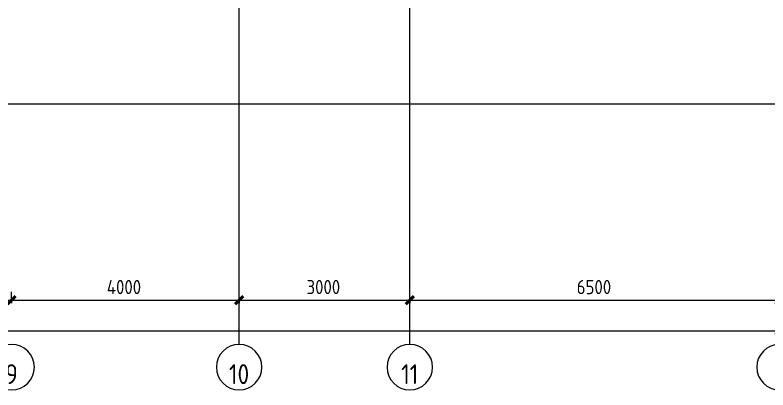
# Model space of a CAD drawing. Header units: millimetres. Extents: x -12447 to 83753, y -46415 to 46712.
# Drawn here: x 41911 to 55146, y -7181 to -597 of the extents above; entities that cross this region are included whole.
import ezdxf

# ---------------------------------------------------------------- set-up
doc = ezdxf.new("R2010")
doc.units = ezdxf.units.MM
doc.linetypes.add('ADSK_Линия сетки', pattern=[25, 20, -2.5, 0, -2.5])
for name, color, linetype, lineweight in [('Оси', 7, 'Continuous', 9), ('Размеры', 7, 'Continuous', 9), ('Размеры-100', 7, 'Continuous', 9)]:
    doc.layers.add(name, color=color, linetype=linetype, lineweight=lineweight)
doc.styles.add('GOST Common', font='GOST_Common.ttf', dxfattribs={"width": 0.9, "height": 350})
doc.styles.add('GOST Common_2', font='GOST_Common.ttf', dxfattribs={"width": 0.9, "height": 250})
doc.dimstyles.new('ADSK_Основной_2_5_мм', dxfattribs={"dimscale": 304.8, "dimtxt": 251.428749, "dimasz": 0.463911, "dimexe": 0.492126, "dimexo": 0.492126, "dimgap": 0.098425, "dimtad": 1, "dimrnd": 0.01, "dimdsep": 46, "dimtxsty": 'GOST Common_2', "dimblk1": 'OBLIQUE', "dimblk2": 'OBLIQUE', "dimsah": 1, "dimcen": 0.09, "dimdle": 0.492126, "dimazin": 2, "dimtfac": 1, "dimtdec": 4, "dimtix": 1, "dimtmove": 0, "dimatfit": 3, "dimfxl": 1, "dimtvp": 1, "dimtolj": 1, "dimtzin": 0, "dimlwd": 20, "dimlwe": 20, "dimarcsym": 2})

# ---------------------------------------------------------------- blocks, each defined once
blk = doc.blocks.new('Ось сетки - Круг_Ø8 мм-8258-План полов 1-го этажа')
at = {"layer": 'Оси', "lineweight": 20}
for start, end in [(360, 180), (180, 360)]:
    blk.add_arc((0, 0), 4, start, end, dxfattribs=at)
blk = doc.blocks.new('DIMBLOCK14-План полов 1-го этажа')
at = {"layer": 'Размеры-100', "lineweight": 20, "transparency": 16777216}
for p, q in [((38450, -5606), (38450, -5456)), ((41850, -5606), (41850, -5456)), ((38450, -5606), (41850, -5606)), ((38450, -5606), (38450, -5656)), ((41850, -5606), (41850, -5656))]:
    blk.add_line(p, q, dxfattribs=at)
at = {"layer": 'Размеры-100', "lineweight": 40, "transparency": 16777216}
for p, q in [((38450, -5606), (38520, -5535)), ((41850, -5606), (41920, -5535)), ((38450, -5606), (38379, -5677)), ((41850, -5606), (41779, -5677))]:
    blk.add_line(p, q, dxfattribs=at)
at = {"layer": 'Размеры-100', "color": 0, "lineweight": 20, "transparency": 16777216, "insert": (39824, -5249), "char_height": 250, "width": 782.41, "attachment_point": 1, "line_spacing_factor": 1.022761, "style": 'GOST Common_2'}
blk.add_mtext('3400', dxfattribs=at)
blk = doc.blocks.new('_Oblique')
at = {"color": 0, "linetype": 'ByBlock', "lineweight": -2}
blk.add_line((-0.5, -0.5), (0.5, 0.5), dxfattribs=at)
blk = doc.blocks.new('DIMBLOCK15-План полов 1-го этажа')
at = {"layer": 'Размеры-100', "lineweight": 20, "transparency": 16777216}
for p, q in [((41850, -5606), (41850, -5456)), ((45850, -5606), (45850, -5456)), ((41850, -5606), (45850, -5606)), ((41850, -5606), (41850, -5656)), ((45850, -5606), (45850, -5656))]:
    blk.add_line(p, q, dxfattribs=at)
at = {"layer": 'Размеры-100', "lineweight": 40, "transparency": 16777216}
for p, q in [((41850, -5606), (41920, -5535)), ((45850, -5606), (45920, -5535)), ((41850, -5606), (41779, -5677)), ((45850, -5606), (45779, -5677))]:
    blk.add_line(p, q, dxfattribs=at)
at = {"layer": 'Размеры-100', "color": 0, "lineweight": 20, "transparency": 16777216, "insert": (43524, -5249), "char_height": 250, "width": 782.41, "attachment_point": 1, "line_spacing_factor": 1.022761, "style": 'GOST Common_2'}
blk.add_mtext('4000', dxfattribs=at)
blk = doc.blocks.new('DIMBLOCK16-План полов 1-го этажа')
at = {"layer": 'Размеры-100', "lineweight": 20, "transparency": 16777216}
for p, q in [((45850, -5606), (45850, -5456)), ((48850, -5606), (48850, -5456)), ((45850, -5606), (48850, -5606)), ((45850, -5606), (45850, -5656)), ((48850, -5606), (48850, -5656))]:
    blk.add_line(p, q, dxfattribs=at)
at = {"layer": 'Размеры-100', "lineweight": 40, "transparency": 16777216}
for p, q in [((45850, -5606), (45920, -5535)), ((48850, -5606), (48920, -5535)), ((45850, -5606), (45779, -5677)), ((48850, -5606), (48779, -5677))]:
    blk.add_line(p, q, dxfattribs=at)
at = {"layer": 'Размеры-100', "color": 0, "lineweight": 20, "transparency": 16777216, "insert": (47034, -5249), "char_height": 250, "width": 756.84, "attachment_point": 1, "line_spacing_factor": 1.022761, "style": 'GOST Common_2'}
blk.add_mtext('3000', dxfattribs=at)
blk = doc.blocks.new('DIMBLOCK17-План полов 1-го этажа')
at = {"layer": 'Размеры-100', "lineweight": 20, "transparency": 16777216}
for p, q in [((48850, -5606), (48850, -5456)), ((55350, -5606), (55350, -5456)), ((48850, -5606), (55500, -5606)), ((48850, -5606), (48850, -5656)), ((55350, -5606), (55350, -5656))]:
    blk.add_line(p, q, dxfattribs=at)
at = {"layer": 'Размеры-100', "lineweight": 40, "transparency": 16777216}
for p, q in [((48850, -5606), (48920, -5535)), ((55350, -5606), (55420, -5535)), ((48850, -5606), (48779, -5677)), ((55350, -5606), (55279, -5677))]:
    blk.add_line(p, q, dxfattribs=at)
at = {"layer": 'Размеры-100', "color": 0, "lineweight": 20, "transparency": 16777216, "insert": (51784, -5249), "char_height": 250, "width": 756.84, "attachment_point": 1, "line_spacing_factor": 1.022761, "style": 'GOST Common_2'}
blk.add_mtext('6500', dxfattribs=at)
blk = doc.blocks.new('DIMBLOCK18-План полов 1-го этажа')
at = {"layer": 'Размеры-100', "lineweight": 20, "transparency": 16777216}
for p, q in [((-6500, -6143), (-6500, -5993)), ((55350, -6143), (55350, -5993)), ((-6650, -6143), (55500, -6143)), ((-6500, -6143), (-6500, -6193)), ((55350, -6143), (55350, -6193))]:
    blk.add_line(p, q, dxfattribs=at)
at = {"layer": 'Размеры-100', "lineweight": 40, "transparency": 16777216}
for p, q in [((-6500, -6143), (-6430, -6072)), ((55350, -6143), (55420, -6072)), ((-6500, -6143), (-6571, -6214)), ((55350, -6143), (55279, -6214))]:
    blk.add_line(p, q, dxfattribs=at)
at = {"layer": 'Размеры-100', "color": 0, "lineweight": 20, "transparency": 16777216, "insert": (24054, -5786), "char_height": 250, "width": 889.8, "attachment_point": 1, "line_spacing_factor": 1.022761, "style": 'GOST Common_2'}
blk.add_mtext('61850', dxfattribs=at)

msp = doc.modelspace()

# ---------------------------------------------------------------- linework, layer by layer
at = {"layer": 'Оси', "linetype": 'ADSK_Линия сетки'}
for p, q in [((45849.565, -6380.761), (45849.565, 44222.998)), ((48849.565, -6380.761), (48849.565, 44222.998)), ((-11646.57, -2155), (56004.853, -2155))]:
    msp.add_line(p, q, dxfattribs=at)

# ---------------------------------------------------------------- block references
at = {"layer": 'Оси', "lineweight": 20, "xscale": 99.99999999999993, "yscale": 99.99999999999993, "zscale": 99.99999999999993}
for p in [(41849.565, -6780.761), (45849.565, -6780.761), (48849.565, -6780.761), (55349.565, -6780.761)]:
    msp.add_blockref('Ось сетки - Круг_Ø8 мм-8258-План полов 1-го этажа', p, dxfattribs=at)

# ---------------------------------------------------------------- texts
at = {"layer": 'Оси', "char_height": 350, "attachment_point": 5, "line_spacing_factor": 1.022766, "style": 'GOST Common'}
for s, insert, width in [('\\pxqc,t0.25714,0.51429,0.77143,1.02857,1.28571,1.54286,1.8,2.05714,2.31429,2.57143,2.82857,3.08571,3.34286,3.6,3.85714,4.11429,4.37143,4.62857,4.88571,5.14286,5.4,5.65714,5.91429,6.17143,6.42857,6.68571,6.94286,7.2,7.45714,7.71429,7.97143,8.22857;{9}', (41848.735, -6903.665), 232.2), ('\\pxqc,t0.25714,0.51429,0.77143,1.02857,1.28571,1.54286,1.8,2.05714,2.31429,2.57143,2.82857,3.08571,3.34286,3.6,3.85714,4.11429,4.37143,4.62857,4.88571,5.14286,5.4,5.65714,5.91429,6.17143,6.42857,6.68571,6.94286,7.2,7.45714,7.71429,7.97143,8.22857;{10}', (45848.735, -6903.665), 387), ('\\pxqc,t0.25714,0.51429,0.77143,1.02857,1.28571,1.54286,1.8,2.05714,2.31429,2.57143,2.82857,3.08571,3.34286,3.6,3.85714,4.11429,4.37143,4.62857,4.88571,5.14286,5.4,5.65714,5.91429,6.17143,6.42857,6.68571,6.94286,7.2,7.45714,7.71429,7.97143,8.22857;{11}', (48848.735, -6903.665), 315.9)]:
    msp.add_mtext(s, dxfattribs=dict(at, insert=insert, width=width))

# ---------------------------------------------------------------- dimensions: what is measured, and where the dimension line sits
at = {"layer": 'Размеры', "lineweight": 20}
for base, p1, p2, override, picture, middle in [((41849.565, -5605.869), (38449.565, -5505.885), (41849.565, -5505.885), {"dimpost": '<>', "dimfxl": 3400}, 'DIMBLOCK14-План полов 1-го этажа', (40149.565, -5450.869)), ((45849.565, -5605.869), (41849.565, -5505.885), (45849.565, -5505.885), {"dimpost": '<>', "dimfxl": 4000}, 'DIMBLOCK15-План полов 1-го этажа', (43849.565, -5450.869)), ((48849.565, -5605.869), (45849.565, -5505.885), (48849.565, -5505.885), {"dimpost": '<>', "dimfxl": 3000}, 'DIMBLOCK16-План полов 1-го этажа', (47349.565, -5450.869)), ((55349.565, -5605.869), (48849.565, -5505.885), (55349.565, -5505.885), {"dimpost": '<>', "dimfxl": 6500}, 'DIMBLOCK17-План полов 1-го этажа', (52099.565, -5450.869)), ((55349.565, -6142.861), (-6500.435, -6042.876), (55349.565, -6042.876), {"dimpost": '<>', "dimfxl": 61850}, 'DIMBLOCK18-План полов 1-го этажа', (24424.565, -5987.861))]:
    dim = msp.add_linear_dim(base=base, p1=p1, p2=p2, dimstyle='ADSK_Основной_2_5_мм', override=override, dxfattribs=at)
    dim.commit()
    dim.dimension.update_dxf_attribs({"geometry": picture, "text_midpoint": middle})

doc.saveas('drawing.dxf')
